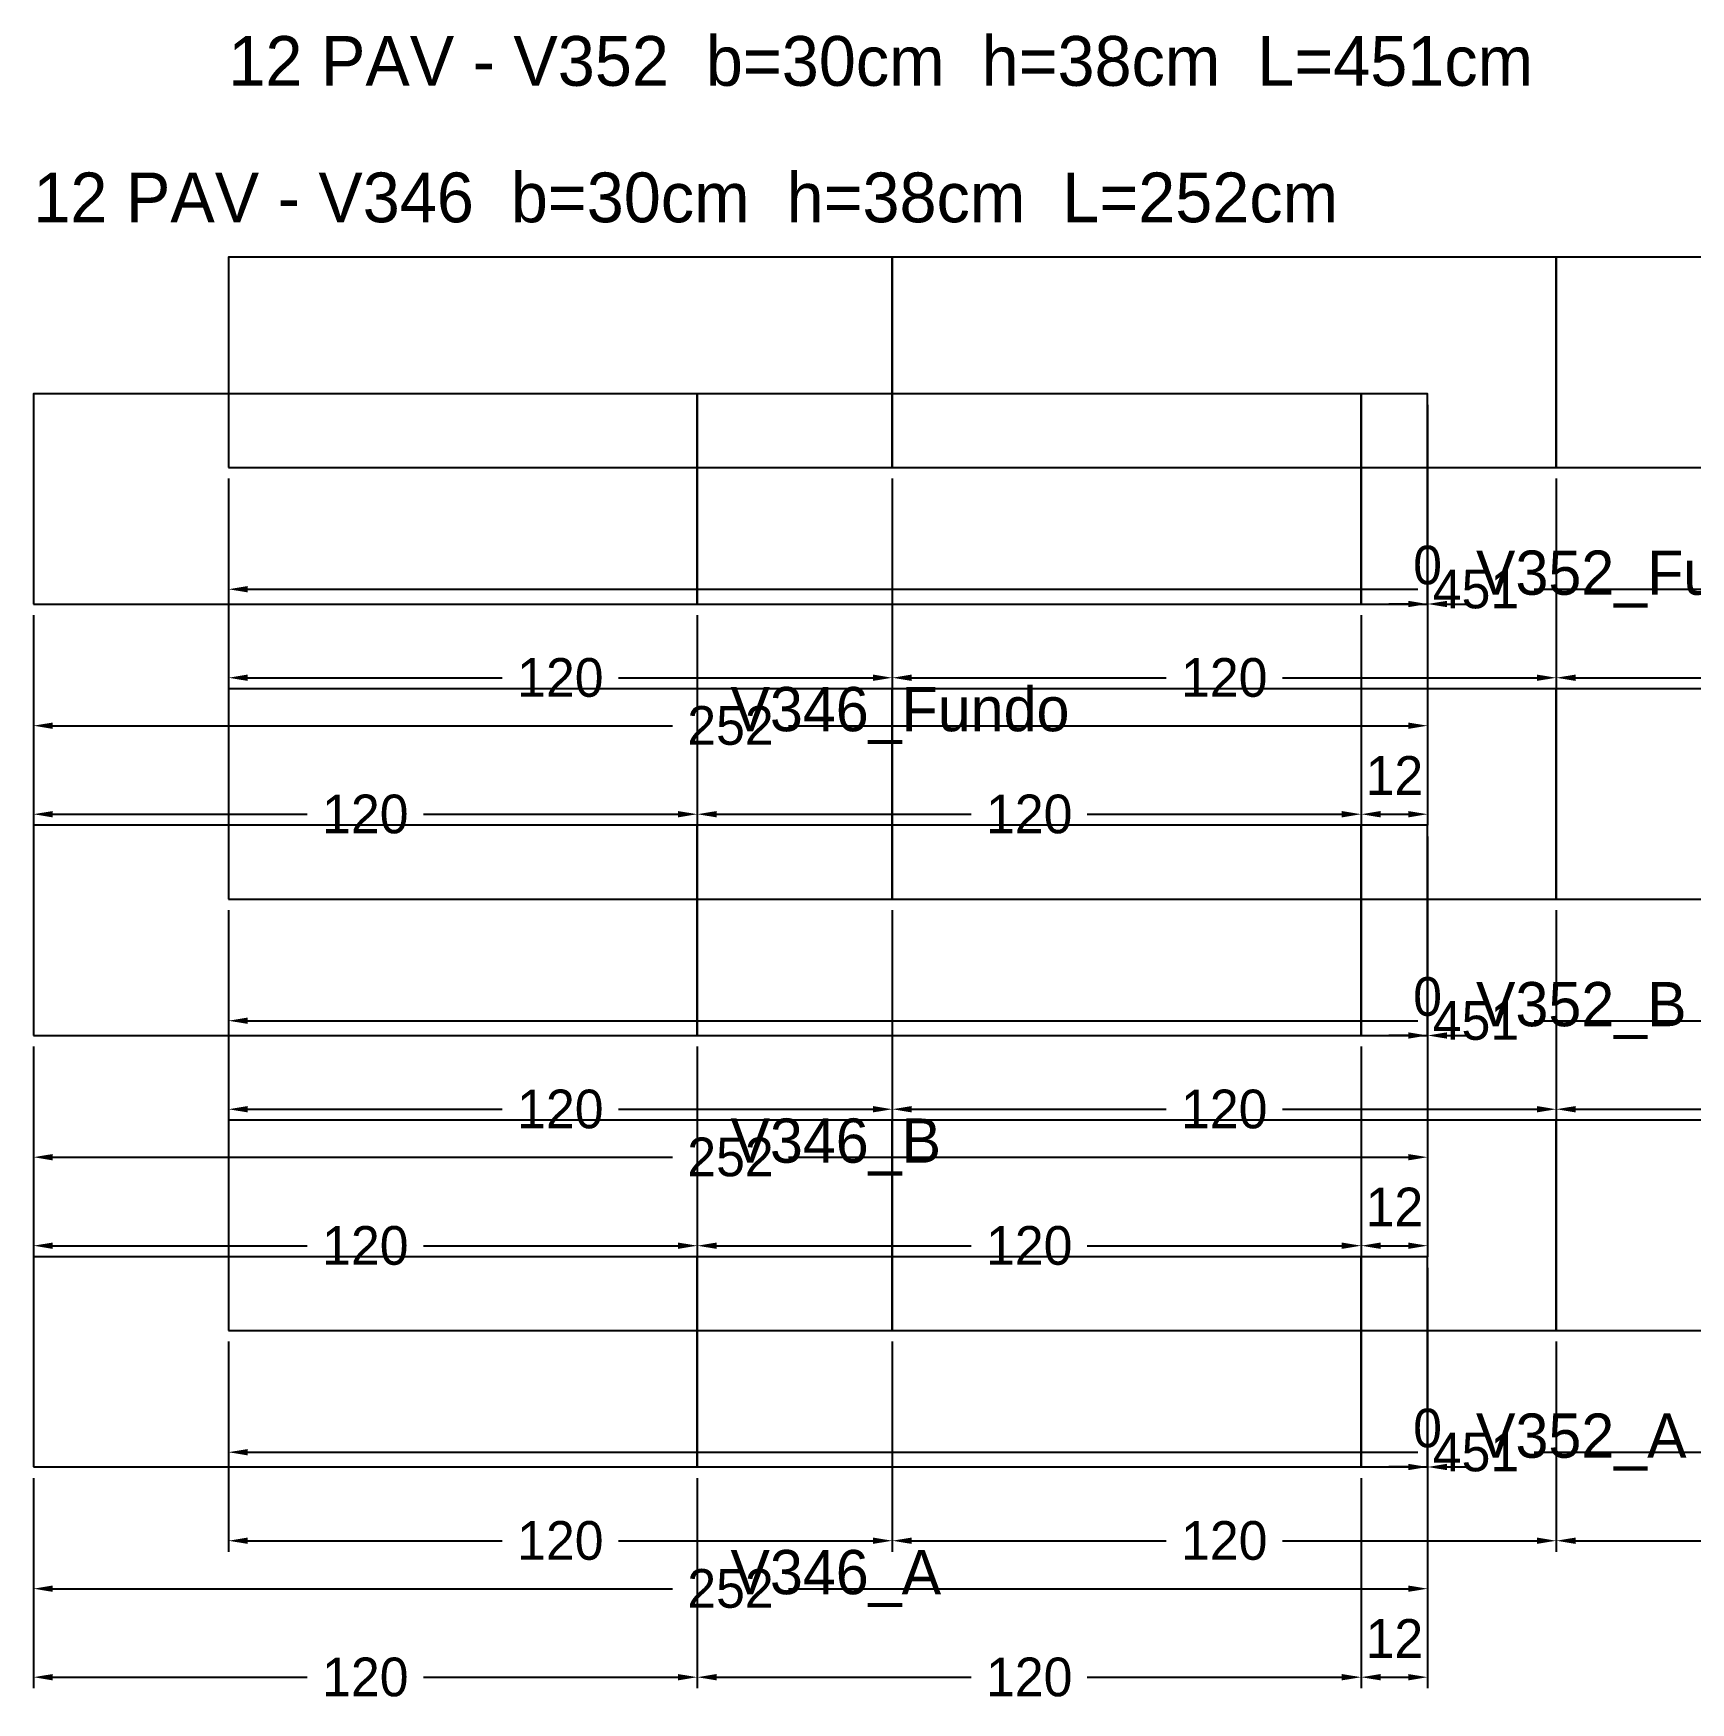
# Model space of a CAD drawing. Header units: metres. Extents: x 180 to 6304, y -11808 to -336.
# Drawn here: x 1313.4 to 1613, y -10514.8 to -10213 of the extents above; entities that cross this region are included whole.
import ezdxf

# ---------------------------------------------------------------- set-up
doc = ezdxf.new("R2010")
doc.units = ezdxf.units.M
doc.layers.add('COTA', color=3, linetype='Continuous')
doc.dimstyles.new('COTA_VIG', dxfattribs={"dimtxt": 7, "dimasz": 3.5, "dimexe": 2, "dimexo": 2, "dimgap": 1.5, "dimtad": 1, "dimdec": 1, "dimcen": 2.5, "dimclrd": 3, "dimclre": 3, "dimclrt": 3, "dimazin": 3, "dimtfac": 1, "dimtmove": 0, "dimatfit": 3})

# ---------------------------------------------------------------- blocks, each defined once
blk = doc.blocks.new('_CLOSEDFILLED')
at = {"color": 0, "linetype": 'BYBLOCK'}
blk.add_solid([(-1, 0.164), (0, 0), (-1, -0.164)], dxfattribs=at)
blk = doc.blocks.new('*D886')
at = {"color": 3}
for p, q in [((1313.41, -10474.17), (1313.41, -10496.17)), ((1565.41, -10474.17), (1565.41, -10496.17)), ((1316.91, -10494.17), (1428.91, -10494.17)), ((1449.91, -10494.17), (1561.91, -10494.17))]:
    blk.add_line(p, q, dxfattribs=at)
at = {"layer": 'Defpoints'}
for p in [(1313.41, -10472.17), (1565.41, -10472.17), (1313.41, -10494.17)]:
    blk.add_point(p, dxfattribs=at)
at = {"layer": 'COTA', "color": 3, "xscale": 3.5, "yscale": 3.5, "rotation": 180}
blk.add_blockref('_CLOSEDFILLED', (1313.41, -10494.17), dxfattribs=at)
at = {"layer": 'COTA', "color": 3, "xscale": 3.5, "yscale": 3.5}
blk.add_blockref('_CLOSEDFILLED', (1565.41, -10494.17), dxfattribs=at)
at = {"layer": 'COTA', "color": 3, "insert": (1439.41, -10494.17), "char_height": 7, "attachment_point": 5}
blk.add_mtext('252', dxfattribs=at)
blk = doc.blocks.new('*D887')
at = {"color": 3}
for p, q in [((1313.41, -10474.17), (1313.41, -10512.17)), ((1433.41, -10474.17), (1433.41, -10512.17)), ((1316.91, -10510.17), (1362.91, -10510.17)), ((1383.91, -10510.17), (1429.91, -10510.17))]:
    blk.add_line(p, q, dxfattribs=at)
at = {"layer": 'Defpoints'}
for p in [(1313.41, -10472.17), (1433.41, -10472.17), (1313.41, -10510.17)]:
    blk.add_point(p, dxfattribs=at)
at = {"layer": 'COTA', "color": 3, "xscale": 3.5, "yscale": 3.5, "rotation": 180}
blk.add_blockref('_CLOSEDFILLED', (1313.41, -10510.17), dxfattribs=at)
at = {"layer": 'COTA', "color": 3, "xscale": 3.5, "yscale": 3.5}
blk.add_blockref('_CLOSEDFILLED', (1433.41, -10510.17), dxfattribs=at)
at = {"layer": 'COTA', "color": 3, "insert": (1373.41, -10510.17), "char_height": 7, "attachment_point": 5}
blk.add_mtext('120', dxfattribs=at)
blk = doc.blocks.new('*D888')
at = {"color": 3}
for p, q in [((1433.41, -10474.17), (1433.41, -10512.17)), ((1553.41, -10474.17), (1553.41, -10512.17)), ((1436.91, -10510.17), (1482.91, -10510.17)), ((1503.91, -10510.17), (1549.91, -10510.17))]:
    blk.add_line(p, q, dxfattribs=at)
at = {"layer": 'Defpoints'}
for p in [(1433.41, -10472.17), (1553.41, -10472.17), (1433.41, -10510.17)]:
    blk.add_point(p, dxfattribs=at)
at = {"layer": 'COTA', "color": 3, "xscale": 3.5, "yscale": 3.5, "rotation": 180}
blk.add_blockref('_CLOSEDFILLED', (1433.41, -10510.17), dxfattribs=at)
at = {"layer": 'COTA', "color": 3, "xscale": 3.5, "yscale": 3.5}
blk.add_blockref('_CLOSEDFILLED', (1553.41, -10510.17), dxfattribs=at)
at = {"layer": 'COTA', "color": 3, "insert": (1493.41, -10510.17), "char_height": 7, "attachment_point": 5}
blk.add_mtext('120', dxfattribs=at)
blk = doc.blocks.new('*D891')
at = {"color": 3}
for p, q in [((1313.41, -10396.17), (1313.41, -10418.17)), ((1565.41, -10396.17), (1565.41, -10418.17)), ((1316.91, -10416.17), (1428.91, -10416.17)), ((1449.91, -10416.17), (1561.91, -10416.17))]:
    blk.add_line(p, q, dxfattribs=at)
at = {"layer": 'Defpoints'}
for p in [(1313.41, -10394.17), (1565.41, -10394.17), (1313.41, -10416.17)]:
    blk.add_point(p, dxfattribs=at)
at = {"layer": 'COTA', "color": 3, "xscale": 3.5, "yscale": 3.5, "rotation": 180}
blk.add_blockref('_CLOSEDFILLED', (1313.41, -10416.17), dxfattribs=at)
at = {"layer": 'COTA', "color": 3, "xscale": 3.5, "yscale": 3.5}
blk.add_blockref('_CLOSEDFILLED', (1565.41, -10416.17), dxfattribs=at)
at = {"layer": 'COTA', "color": 3, "insert": (1439.41, -10416.17), "char_height": 7, "attachment_point": 5}
blk.add_mtext('252', dxfattribs=at)
blk = doc.blocks.new('*D892')
at = {"color": 3}
for p, q in [((1313.41, -10396.17), (1313.41, -10434.17)), ((1433.41, -10396.17), (1433.41, -10434.17)), ((1316.91, -10432.17), (1362.91, -10432.17)), ((1383.91, -10432.17), (1429.91, -10432.17))]:
    blk.add_line(p, q, dxfattribs=at)
at = {"layer": 'Defpoints'}
for p in [(1313.41, -10394.17), (1433.41, -10394.17), (1313.41, -10432.17)]:
    blk.add_point(p, dxfattribs=at)
at = {"layer": 'COTA', "color": 3, "xscale": 3.5, "yscale": 3.5, "rotation": 180}
blk.add_blockref('_CLOSEDFILLED', (1313.41, -10432.17), dxfattribs=at)
at = {"layer": 'COTA', "color": 3, "xscale": 3.5, "yscale": 3.5}
blk.add_blockref('_CLOSEDFILLED', (1433.41, -10432.17), dxfattribs=at)
at = {"layer": 'COTA', "color": 3, "insert": (1373.41, -10432.17), "char_height": 7, "attachment_point": 5}
blk.add_mtext('120', dxfattribs=at)
blk = doc.blocks.new('*D893')
at = {"color": 3}
for p, q in [((1433.41, -10396.17), (1433.41, -10434.17)), ((1553.41, -10396.17), (1553.41, -10434.17)), ((1436.91, -10432.17), (1482.91, -10432.17)), ((1503.91, -10432.17), (1549.91, -10432.17))]:
    blk.add_line(p, q, dxfattribs=at)
at = {"layer": 'Defpoints'}
for p in [(1433.41, -10394.17), (1553.41, -10394.17), (1433.41, -10432.17)]:
    blk.add_point(p, dxfattribs=at)
at = {"layer": 'COTA', "color": 3, "xscale": 3.5, "yscale": 3.5, "rotation": 180}
blk.add_blockref('_CLOSEDFILLED', (1433.41, -10432.17), dxfattribs=at)
at = {"layer": 'COTA', "color": 3, "xscale": 3.5, "yscale": 3.5}
blk.add_blockref('_CLOSEDFILLED', (1553.41, -10432.17), dxfattribs=at)
at = {"layer": 'COTA', "color": 3, "insert": (1493.41, -10432.17), "char_height": 7, "attachment_point": 5}
blk.add_mtext('120', dxfattribs=at)
blk = doc.blocks.new('*D896')
at = {"color": 3}
for p, q in [((1313.41, -10318.17), (1313.41, -10340.17)), ((1565.41, -10318.17), (1565.41, -10340.17)), ((1316.91, -10338.17), (1428.91, -10338.17)), ((1449.91, -10338.17), (1561.91, -10338.17))]:
    blk.add_line(p, q, dxfattribs=at)
at = {"layer": 'Defpoints'}
for p in [(1313.41, -10316.17), (1565.41, -10316.17), (1313.41, -10338.17)]:
    blk.add_point(p, dxfattribs=at)
at = {"layer": 'COTA', "color": 3, "xscale": 3.5, "yscale": 3.5, "rotation": 180}
blk.add_blockref('_CLOSEDFILLED', (1313.41, -10338.17), dxfattribs=at)
at = {"layer": 'COTA', "color": 3, "xscale": 3.5, "yscale": 3.5}
blk.add_blockref('_CLOSEDFILLED', (1565.41, -10338.17), dxfattribs=at)
at = {"layer": 'COTA', "color": 3, "insert": (1439.41, -10338.17), "char_height": 7, "attachment_point": 5}
blk.add_mtext('252', dxfattribs=at)
blk = doc.blocks.new('*D897')
at = {"color": 3}
for p, q in [((1313.41, -10318.17), (1313.41, -10356.17)), ((1433.41, -10318.17), (1433.41, -10356.17)), ((1316.91, -10354.17), (1362.91, -10354.17)), ((1383.91, -10354.17), (1429.91, -10354.17))]:
    blk.add_line(p, q, dxfattribs=at)
at = {"layer": 'Defpoints'}
for p in [(1313.41, -10316.17), (1433.41, -10316.17), (1313.41, -10354.17)]:
    blk.add_point(p, dxfattribs=at)
at = {"layer": 'COTA', "color": 3, "xscale": 3.5, "yscale": 3.5, "rotation": 180}
blk.add_blockref('_CLOSEDFILLED', (1313.41, -10354.17), dxfattribs=at)
at = {"layer": 'COTA', "color": 3, "xscale": 3.5, "yscale": 3.5}
blk.add_blockref('_CLOSEDFILLED', (1433.41, -10354.17), dxfattribs=at)
at = {"layer": 'COTA', "color": 3, "insert": (1373.41, -10354.17), "char_height": 7, "attachment_point": 5}
blk.add_mtext('120', dxfattribs=at)
blk = doc.blocks.new('*D898')
at = {"color": 3}
for p, q in [((1433.41, -10318.17), (1433.41, -10356.17)), ((1553.41, -10318.17), (1553.41, -10356.17)), ((1436.91, -10354.17), (1482.91, -10354.17)), ((1503.91, -10354.17), (1549.91, -10354.17))]:
    blk.add_line(p, q, dxfattribs=at)
at = {"layer": 'Defpoints'}
for p in [(1433.41, -10316.17), (1553.41, -10316.17), (1433.41, -10354.17)]:
    blk.add_point(p, dxfattribs=at)
at = {"layer": 'COTA', "color": 3, "xscale": 3.5, "yscale": 3.5, "rotation": 180}
blk.add_blockref('_CLOSEDFILLED', (1433.41, -10354.17), dxfattribs=at)
at = {"layer": 'COTA', "color": 3, "xscale": 3.5, "yscale": 3.5}
blk.add_blockref('_CLOSEDFILLED', (1553.41, -10354.17), dxfattribs=at)
at = {"layer": 'COTA', "color": 3, "insert": (1493.41, -10354.17), "char_height": 7, "attachment_point": 5}
blk.add_mtext('120', dxfattribs=at)
blk = doc.blocks.new('*D1003')
at = {"color": 3}
for p, q in [((1348.66, -10449.5), (1348.66, -10471.5)), ((1799.66, -10449.5), (1799.66, -10471.5)), ((1352.16, -10469.5), (1563.66, -10469.5)), ((1584.66, -10469.5), (1796.16, -10469.5))]:
    blk.add_line(p, q, dxfattribs=at)
at = {"layer": 'Defpoints'}
for p in [(1348.66, -10447.5), (1799.66, -10447.5), (1348.66, -10469.5)]:
    blk.add_point(p, dxfattribs=at)
at = {"layer": 'COTA', "color": 3, "xscale": 3.5, "yscale": 3.5, "rotation": 180}
blk.add_blockref('_CLOSEDFILLED', (1348.66, -10469.5), dxfattribs=at)
at = {"layer": 'COTA', "color": 3, "xscale": 3.5, "yscale": 3.5}
blk.add_blockref('_CLOSEDFILLED', (1799.66, -10469.5), dxfattribs=at)
at = {"layer": 'COTA', "color": 3, "insert": (1574.16, -10469.5), "char_height": 7, "attachment_point": 5}
blk.add_mtext('451', dxfattribs=at)
blk = doc.blocks.new('*D1004')
at = {"color": 3}
for p, q in [((1348.66, -10449.5), (1348.66, -10487.5)), ((1468.66, -10449.5), (1468.66, -10487.5)), ((1352.16, -10485.5), (1398.16, -10485.5)), ((1419.16, -10485.5), (1465.16, -10485.5))]:
    blk.add_line(p, q, dxfattribs=at)
at = {"layer": 'Defpoints'}
for p in [(1348.66, -10447.5), (1468.66, -10447.5), (1348.66, -10485.5)]:
    blk.add_point(p, dxfattribs=at)
at = {"layer": 'COTA', "color": 3, "xscale": 3.5, "yscale": 3.5, "rotation": 180}
blk.add_blockref('_CLOSEDFILLED', (1348.66, -10485.5), dxfattribs=at)
at = {"layer": 'COTA', "color": 3, "xscale": 3.5, "yscale": 3.5}
blk.add_blockref('_CLOSEDFILLED', (1468.66, -10485.5), dxfattribs=at)
at = {"layer": 'COTA', "color": 3, "insert": (1408.66, -10485.5), "char_height": 7, "attachment_point": 5}
blk.add_mtext('120', dxfattribs=at)
blk = doc.blocks.new('*D1005')
at = {"color": 3}
for p, q in [((1468.66, -10449.5), (1468.66, -10487.5)), ((1588.66, -10449.5), (1588.66, -10487.5)), ((1472.16, -10485.5), (1518.16, -10485.5)), ((1539.16, -10485.5), (1585.16, -10485.5))]:
    blk.add_line(p, q, dxfattribs=at)
at = {"layer": 'Defpoints'}
for p in [(1468.66, -10447.5), (1588.66, -10447.5), (1468.66, -10485.5)]:
    blk.add_point(p, dxfattribs=at)
at = {"layer": 'COTA', "color": 3, "xscale": 3.5, "yscale": 3.5, "rotation": 180}
blk.add_blockref('_CLOSEDFILLED', (1468.66, -10485.5), dxfattribs=at)
at = {"layer": 'COTA', "color": 3, "xscale": 3.5, "yscale": 3.5}
blk.add_blockref('_CLOSEDFILLED', (1588.66, -10485.5), dxfattribs=at)
at = {"layer": 'COTA', "color": 3, "insert": (1528.66, -10485.5), "char_height": 7, "attachment_point": 5}
blk.add_mtext('120', dxfattribs=at)
blk = doc.blocks.new('*D1006')
at = {"color": 3}
for p, q in [((1588.66, -10449.5), (1588.66, -10487.5)), ((1708.66, -10449.5), (1708.66, -10487.5)), ((1592.16, -10485.5), (1638.16, -10485.5)), ((1659.16, -10485.5), (1705.16, -10485.5))]:
    blk.add_line(p, q, dxfattribs=at)
at = {"layer": 'Defpoints'}
for p in [(1588.66, -10447.5), (1708.66, -10447.5), (1588.66, -10485.5)]:
    blk.add_point(p, dxfattribs=at)
at = {"layer": 'COTA', "color": 3, "xscale": 3.5, "yscale": 3.5, "rotation": 180}
blk.add_blockref('_CLOSEDFILLED', (1588.66, -10485.5), dxfattribs=at)
at = {"layer": 'COTA', "color": 3, "xscale": 3.5, "yscale": 3.5}
blk.add_blockref('_CLOSEDFILLED', (1708.66, -10485.5), dxfattribs=at)
at = {"layer": 'COTA', "color": 3, "insert": (1648.66, -10485.5), "char_height": 7, "attachment_point": 5}
blk.add_mtext('120', dxfattribs=at)
blk = doc.blocks.new('*D1009')
at = {"color": 3}
for p, q in [((1348.66, -10371.5), (1348.66, -10393.5)), ((1799.66, -10371.5), (1799.66, -10393.5)), ((1352.16, -10391.5), (1563.66, -10391.5)), ((1584.66, -10391.5), (1796.16, -10391.5))]:
    blk.add_line(p, q, dxfattribs=at)
at = {"layer": 'Defpoints'}
for p in [(1348.66, -10369.5), (1799.66, -10369.5), (1348.66, -10391.5)]:
    blk.add_point(p, dxfattribs=at)
at = {"layer": 'COTA', "color": 3, "xscale": 3.5, "yscale": 3.5, "rotation": 180}
blk.add_blockref('_CLOSEDFILLED', (1348.66, -10391.5), dxfattribs=at)
at = {"layer": 'COTA', "color": 3, "xscale": 3.5, "yscale": 3.5}
blk.add_blockref('_CLOSEDFILLED', (1799.66, -10391.5), dxfattribs=at)
at = {"layer": 'COTA', "color": 3, "insert": (1574.16, -10391.5), "char_height": 7, "attachment_point": 5}
blk.add_mtext('451', dxfattribs=at)
blk = doc.blocks.new('*D1010')
at = {"color": 3}
for p, q in [((1348.66, -10371.5), (1348.66, -10409.5)), ((1468.66, -10371.5), (1468.66, -10409.5)), ((1352.16, -10407.5), (1398.16, -10407.5)), ((1419.16, -10407.5), (1465.16, -10407.5))]:
    blk.add_line(p, q, dxfattribs=at)
at = {"layer": 'Defpoints'}
for p in [(1348.66, -10369.5), (1468.66, -10369.5), (1348.66, -10407.5)]:
    blk.add_point(p, dxfattribs=at)
at = {"layer": 'COTA', "color": 3, "xscale": 3.5, "yscale": 3.5, "rotation": 180}
blk.add_blockref('_CLOSEDFILLED', (1348.66, -10407.5), dxfattribs=at)
at = {"layer": 'COTA', "color": 3, "xscale": 3.5, "yscale": 3.5}
blk.add_blockref('_CLOSEDFILLED', (1468.66, -10407.5), dxfattribs=at)
at = {"layer": 'COTA', "color": 3, "insert": (1408.66, -10407.5), "char_height": 7, "attachment_point": 5}
blk.add_mtext('120', dxfattribs=at)
blk = doc.blocks.new('*D1011')
at = {"color": 3}
for p, q in [((1468.66, -10371.5), (1468.66, -10409.5)), ((1588.66, -10371.5), (1588.66, -10409.5)), ((1472.16, -10407.5), (1518.16, -10407.5)), ((1539.16, -10407.5), (1585.16, -10407.5))]:
    blk.add_line(p, q, dxfattribs=at)
at = {"layer": 'Defpoints'}
for p in [(1468.66, -10369.5), (1588.66, -10369.5), (1468.66, -10407.5)]:
    blk.add_point(p, dxfattribs=at)
at = {"layer": 'COTA', "color": 3, "xscale": 3.5, "yscale": 3.5, "rotation": 180}
blk.add_blockref('_CLOSEDFILLED', (1468.66, -10407.5), dxfattribs=at)
at = {"layer": 'COTA', "color": 3, "xscale": 3.5, "yscale": 3.5}
blk.add_blockref('_CLOSEDFILLED', (1588.66, -10407.5), dxfattribs=at)
at = {"layer": 'COTA', "color": 3, "insert": (1528.66, -10407.5), "char_height": 7, "attachment_point": 5}
blk.add_mtext('120', dxfattribs=at)
blk = doc.blocks.new('*D1012')
at = {"color": 3}
for p, q in [((1588.66, -10371.5), (1588.66, -10409.5)), ((1708.66, -10371.5), (1708.66, -10409.5)), ((1592.16, -10407.5), (1638.16, -10407.5)), ((1659.16, -10407.5), (1705.16, -10407.5))]:
    blk.add_line(p, q, dxfattribs=at)
at = {"layer": 'Defpoints'}
for p in [(1588.66, -10369.5), (1708.66, -10369.5), (1588.66, -10407.5)]:
    blk.add_point(p, dxfattribs=at)
at = {"layer": 'COTA', "color": 3, "xscale": 3.5, "yscale": 3.5, "rotation": 180}
blk.add_blockref('_CLOSEDFILLED', (1588.66, -10407.5), dxfattribs=at)
at = {"layer": 'COTA', "color": 3, "xscale": 3.5, "yscale": 3.5}
blk.add_blockref('_CLOSEDFILLED', (1708.66, -10407.5), dxfattribs=at)
at = {"layer": 'COTA', "color": 3, "insert": (1648.66, -10407.5), "char_height": 7, "attachment_point": 5}
blk.add_mtext('120', dxfattribs=at)
blk = doc.blocks.new('*D1015')
at = {"color": 3}
for p, q in [((1348.66, -10293.5), (1348.66, -10315.5)), ((1799.66, -10293.5), (1799.66, -10315.5)), ((1352.16, -10313.5), (1563.66, -10313.5)), ((1584.66, -10313.5), (1796.16, -10313.5))]:
    blk.add_line(p, q, dxfattribs=at)
at = {"layer": 'Defpoints'}
for p in [(1348.66, -10291.5), (1799.66, -10291.5), (1348.66, -10313.5)]:
    blk.add_point(p, dxfattribs=at)
at = {"layer": 'COTA', "color": 3, "xscale": 3.5, "yscale": 3.5, "rotation": 180}
blk.add_blockref('_CLOSEDFILLED', (1348.66, -10313.5), dxfattribs=at)
at = {"layer": 'COTA', "color": 3, "xscale": 3.5, "yscale": 3.5}
blk.add_blockref('_CLOSEDFILLED', (1799.66, -10313.5), dxfattribs=at)
at = {"layer": 'COTA', "color": 3, "insert": (1574.16, -10313.5), "char_height": 7, "attachment_point": 5}
blk.add_mtext('451', dxfattribs=at)
blk = doc.blocks.new('*D1016')
at = {"color": 3}
for p, q in [((1348.66, -10293.5), (1348.66, -10331.5)), ((1468.66, -10293.5), (1468.66, -10331.5)), ((1352.16, -10329.5), (1398.16, -10329.5)), ((1419.16, -10329.5), (1465.16, -10329.5))]:
    blk.add_line(p, q, dxfattribs=at)
at = {"layer": 'Defpoints'}
for p in [(1348.66, -10291.5), (1468.66, -10291.5), (1348.66, -10329.5)]:
    blk.add_point(p, dxfattribs=at)
at = {"layer": 'COTA', "color": 3, "xscale": 3.5, "yscale": 3.5, "rotation": 180}
blk.add_blockref('_CLOSEDFILLED', (1348.66, -10329.5), dxfattribs=at)
at = {"layer": 'COTA', "color": 3, "xscale": 3.5, "yscale": 3.5}
blk.add_blockref('_CLOSEDFILLED', (1468.66, -10329.5), dxfattribs=at)
at = {"layer": 'COTA', "color": 3, "insert": (1408.66, -10329.5), "char_height": 7, "attachment_point": 5}
blk.add_mtext('120', dxfattribs=at)
blk = doc.blocks.new('*D1017')
at = {"color": 3}
for p, q in [((1468.66, -10293.5), (1468.66, -10331.5)), ((1588.66, -10293.5), (1588.66, -10331.5)), ((1472.16, -10329.5), (1518.16, -10329.5)), ((1539.16, -10329.5), (1585.16, -10329.5))]:
    blk.add_line(p, q, dxfattribs=at)
at = {"layer": 'Defpoints'}
for p in [(1468.66, -10291.5), (1588.66, -10291.5), (1468.66, -10329.5)]:
    blk.add_point(p, dxfattribs=at)
at = {"layer": 'COTA', "color": 3, "xscale": 3.5, "yscale": 3.5, "rotation": 180}
blk.add_blockref('_CLOSEDFILLED', (1468.66, -10329.5), dxfattribs=at)
at = {"layer": 'COTA', "color": 3, "xscale": 3.5, "yscale": 3.5}
blk.add_blockref('_CLOSEDFILLED', (1588.66, -10329.5), dxfattribs=at)
at = {"layer": 'COTA', "color": 3, "insert": (1528.66, -10329.5), "char_height": 7, "attachment_point": 5}
blk.add_mtext('120', dxfattribs=at)
blk = doc.blocks.new('*D1018')
at = {"color": 3}
for p, q in [((1588.66, -10293.5), (1588.66, -10331.5)), ((1708.66, -10293.5), (1708.66, -10331.5)), ((1592.16, -10329.5), (1638.16, -10329.5)), ((1659.16, -10329.5), (1705.16, -10329.5))]:
    blk.add_line(p, q, dxfattribs=at)
at = {"layer": 'Defpoints'}
for p in [(1588.66, -10291.5), (1708.66, -10291.5), (1588.66, -10329.5)]:
    blk.add_point(p, dxfattribs=at)
at = {"layer": 'COTA', "color": 3, "xscale": 3.5, "yscale": 3.5, "rotation": 180}
blk.add_blockref('_CLOSEDFILLED', (1588.66, -10329.5), dxfattribs=at)
at = {"layer": 'COTA', "color": 3, "xscale": 3.5, "yscale": 3.5}
blk.add_blockref('_CLOSEDFILLED', (1708.66, -10329.5), dxfattribs=at)
at = {"layer": 'COTA', "color": 3, "insert": (1648.66, -10329.5), "char_height": 7, "attachment_point": 5}
blk.add_mtext('120', dxfattribs=at)

msp = doc.modelspace()

# ---------------------------------------------------------------- linework, layer by layer
at = {"layer": 'Paineis'}
for points in [[(1348.66, -10291.5), (1468.66, -10291.5), (1468.66, -10253.5), (1348.66, -10253.5)], [(1468.66, -10291.5), (1588.66, -10291.5), (1588.66, -10253.5), (1468.66, -10253.5)], [(1588.66, -10291.5), (1708.66, -10291.5), (1708.66, -10253.5), (1588.66, -10253.5)], [(1313.41, -10316.17), (1433.41, -10316.17), (1433.41, -10278.17), (1313.41, -10278.17)], [(1433.41, -10316.17), (1553.41, -10316.17), (1553.41, -10278.17), (1433.41, -10278.17)], [(1553.41, -10316.17), (1565.41, -10316.17), (1565.41, -10278.17), (1553.41, -10278.17)], [(1348.66, -10369.5), (1468.66, -10369.5), (1468.66, -10331.5), (1348.66, -10331.5)], [(1468.66, -10369.5), (1588.66, -10369.5), (1588.66, -10331.5), (1468.66, -10331.5)], [(1588.66, -10369.5), (1708.66, -10369.5), (1708.66, -10331.5), (1588.66, -10331.5)], [(1313.41, -10394.17), (1433.41, -10394.17), (1433.41, -10356.17), (1313.41, -10356.17)], [(1433.41, -10394.17), (1553.41, -10394.17), (1553.41, -10356.17), (1433.41, -10356.17)], [(1553.41, -10394.17), (1565.41, -10394.17), (1565.41, -10356.17), (1553.41, -10356.17)], [(1348.66, -10447.5), (1468.66, -10447.5), (1468.66, -10409.5), (1348.66, -10409.5)], [(1468.66, -10447.5), (1588.66, -10447.5), (1588.66, -10409.5), (1468.66, -10409.5)], [(1588.66, -10447.5), (1708.66, -10447.5), (1708.66, -10409.5), (1588.66, -10409.5)], [(1313.41, -10472.17), (1433.41, -10472.17), (1433.41, -10434.17), (1313.41, -10434.17)], [(1433.41, -10472.17), (1553.41, -10472.17), (1553.41, -10434.17), (1433.41, -10434.17)], [(1553.41, -10472.17), (1565.41, -10472.17), (1565.41, -10434.17), (1553.41, -10434.17)]]:
    msp.add_lwpolyline(points, close=True, dxfattribs=at)

# ---------------------------------------------------------------- texts
at = {"layer": 'NOMENCLATURA', "char_height": 9, "attachment_point": 1}
for s, insert in [('12 PAV - V352  b=30cm  h=38cm  L=451cm', (1348.66, -10213.5)), ('12 PAV - V346  b=30cm  h=38cm  L=252cm', (1313.41, -10238.17))]:
    msp.add_mtext(s, dxfattribs=dict(at, insert=insert))
at = {"layer": 'Texto Secao', "char_height": 8, "attachment_point": 1}
for s, insert in [('V352_Fundo', (1574.16, -10306.5)), ('V346_Fundo', (1439.41, -10331.17)), ('V352_B', (1574.16, -10384.5)), ('V346_B', (1439.41, -10409.17)), ('V352_A', (1574.16, -10462.5)), ('V346_A', (1439.41, -10487.17))]:
    msp.add_mtext(s, dxfattribs=dict(at, insert=insert))

# ---------------------------------------------------------------- dimensions: what is measured, and where the dimension line sits
at = {"layer": 'COTA'}
for base, p1, p2 in [((1565.41, -10316.17), (1565.41, -10316.17), (1565.41, -10278.17)), ((1553.41, -10354.17), (1553.41, -10316.17), (1565.41, -10316.17)), ((1565.41, -10394.17), (1565.41, -10394.17), (1565.41, -10356.17)), ((1553.41, -10432.17), (1553.41, -10394.17), (1565.41, -10394.17)), ((1565.41, -10472.17), (1565.41, -10472.17), (1565.41, -10434.17)), ((1553.41, -10510.17), (1553.41, -10472.17), (1565.41, -10472.17))]:
    msp.add_linear_dim(base=base, p1=p1, p2=p2, dimstyle='COTA_VIG', dxfattribs=at).render()
for base, p1, p2, picture, middle in [((1348.66, -10313.5), (1348.66, -10291.5), (1799.66, -10291.5), '*D1015', (1574.16, -10313.5)), ((1348.66, -10329.5), (1348.66, -10291.5), (1468.66, -10291.5), '*D1016', (1408.66, -10329.5)), ((1468.66, -10329.5), (1468.66, -10291.5), (1588.66, -10291.5), '*D1017', (1528.66, -10329.5)), ((1588.66, -10329.5), (1588.66, -10291.5), (1708.66, -10291.5), '*D1018', (1648.66, -10329.5)), ((1313.41, -10338.17), (1313.41, -10316.17), (1565.41, -10316.17), '*D896', (1439.41, -10338.17)), ((1313.41, -10354.17), (1313.41, -10316.17), (1433.41, -10316.17), '*D897', (1373.41, -10354.17)), ((1433.41, -10354.17), (1433.41, -10316.17), (1553.41, -10316.17), '*D898', (1493.41, -10354.17)), ((1348.66, -10391.5), (1348.66, -10369.5), (1799.66, -10369.5), '*D1009', (1574.16, -10391.5)), ((1348.66, -10407.5), (1348.66, -10369.5), (1468.66, -10369.5), '*D1010', (1408.66, -10407.5)), ((1468.66, -10407.5), (1468.66, -10369.5), (1588.66, -10369.5), '*D1011', (1528.66, -10407.5)), ((1588.66, -10407.5), (1588.66, -10369.5), (1708.66, -10369.5), '*D1012', (1648.66, -10407.5)), ((1313.41, -10416.17), (1313.41, -10394.17), (1565.41, -10394.17), '*D891', (1439.41, -10416.17)), ((1313.41, -10432.17), (1313.41, -10394.17), (1433.41, -10394.17), '*D892', (1373.41, -10432.17)), ((1433.41, -10432.17), (1433.41, -10394.17), (1553.41, -10394.17), '*D893', (1493.41, -10432.17)), ((1348.66, -10469.5), (1348.66, -10447.5), (1799.66, -10447.5), '*D1003', (1574.16, -10469.5)), ((1348.66, -10485.5), (1348.66, -10447.5), (1468.66, -10447.5), '*D1004', (1408.66, -10485.5)), ((1468.66, -10485.5), (1468.66, -10447.5), (1588.66, -10447.5), '*D1005', (1528.66, -10485.5)), ((1588.66, -10485.5), (1588.66, -10447.5), (1708.66, -10447.5), '*D1006', (1648.66, -10485.5)), ((1313.41, -10494.17), (1313.41, -10472.17), (1565.41, -10472.17), '*D886', (1439.41, -10494.17)), ((1313.41, -10510.17), (1313.41, -10472.17), (1433.41, -10472.17), '*D887', (1373.41, -10510.17)), ((1433.41, -10510.17), (1433.41, -10472.17), (1553.41, -10472.17), '*D888', (1493.41, -10510.17))]:
    dim = msp.add_linear_dim(base=base, p1=p1, p2=p2, dimstyle='COTA_VIG', dxfattribs=at)
    dim.commit()
    dim.dimension.update_dxf_attribs({"geometry": picture, "text_midpoint": middle})

doc.saveas('drawing.dxf')
